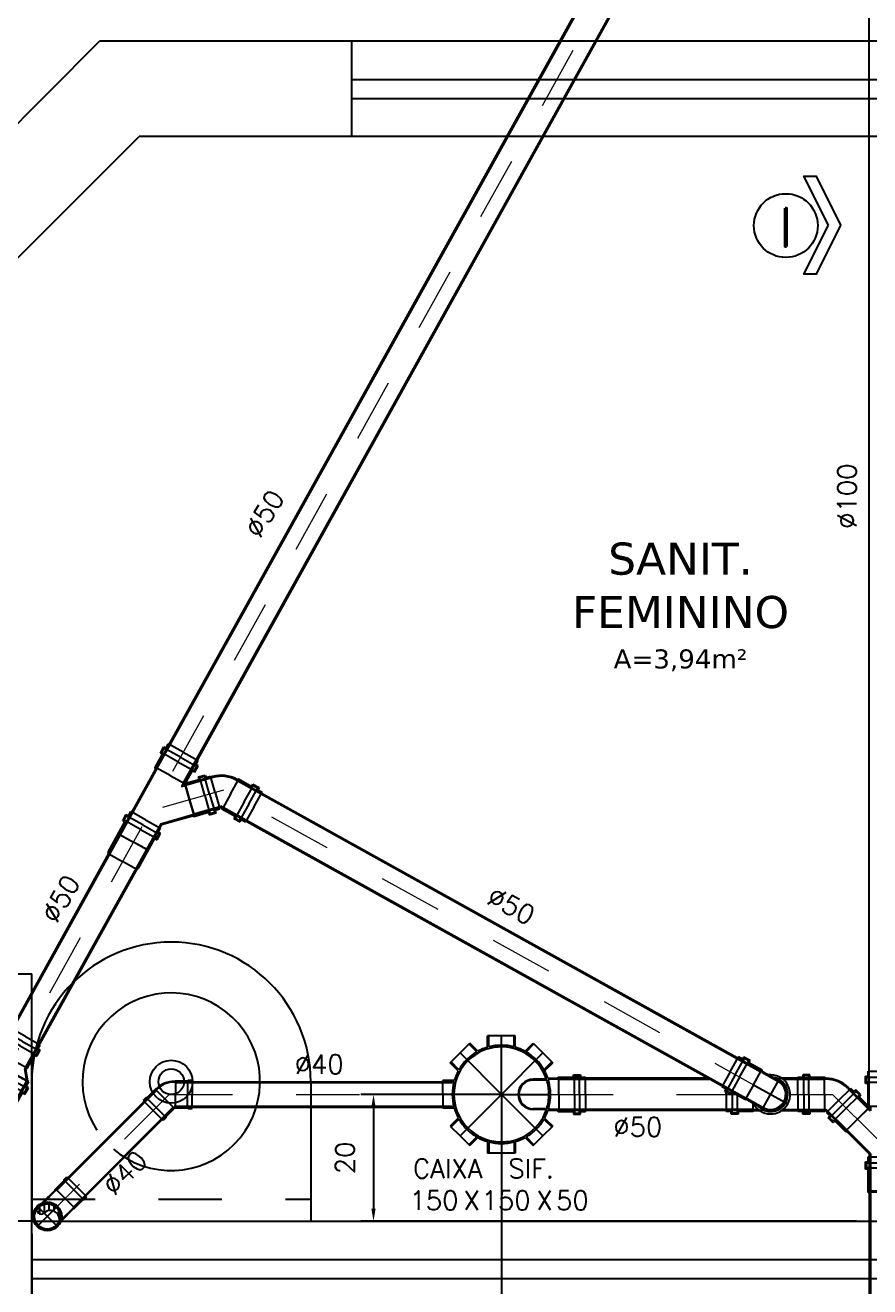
# Model space of a CAD drawing. Header units: millimetres. Extents: x -2485 to 3289, y -257 to 1952.
# Drawn here: x 37.336 to 38.668, y 18.506 to 20.494 of the extents above; entities that cross this region are included whole.
import ezdxf
from ezdxf.enums import TextEntityAlignment as Align

# ---------------------------------------------------------------- set-up
doc = ezdxf.new("R2010")
doc.units = ezdxf.units.MM
doc.header["$LTSCALE"] = 0.3
for name, pattern in [('CONTINUO', [0]), ('HID', [0.37, 0.07, -0.1, 0.03, -0.1, 0.07]), ('T-5CM', [0.1, 0.05, -0.05])]:
    doc.linetypes.add(name, pattern=pattern)
for name, color, linetype in [('PAREDE', 7, 'CONTINUO'), ('PILAR', 2, 'Continuous'), ('SAN', 11, 'Continuous'), ('TEX', 11, 'Continuous'), ('TEXTO', 3, 'Continuous'), ('TUB', 1, 'Continuous')]:
    doc.layers.add(name, color=color, linetype=linetype)
doc.layers.add('PROJETO ESGOTO', color=1, linetype='HID', lineweight=15)
doc.layers.add('prumada', color=9, linetype='Continuous', lineweight=15)
doc.styles.add('ROMAND', font='romand')
doc.styles.add('ROMANS', font='romans.shx', dxfattribs={"height": 0.03})
doc.dimstyles.new('20', dxfattribs={"dimtxt": 0.03, "dimasz": 0.02, "dimexe": 0.02, "dimexo": 0.02, "dimgap": 0.03, "dimtad": 1, "dimdec": 3, "dimlfac": 100, "dimdsep": 46, "dimtxsty": 'ROMANS', "dimcen": 0.02, "dimclrd": 11, "dimclre": 11, "dimclrt": 3, "dimadec": 0, "dimazin": 0, "dimtfac": 3.333333, "dimtdec": 3, "dimtix": 1, "dimtmove": 2, "dimatfit": 3, "dimfxl": 0, "dimtolj": 1, "dimarcsym": 0})

# ---------------------------------------------------------------- blocks, each defined once
blk = doc.blocks.new('c90')
at = {"layer": 'TUB', "color": 3}
for p, q in [((-0.066, 0.0224), (-0.066, 0)), ((-0.059, 0.02), (-0.059, 0)), ((-0.066, -0.0224), (-0.066, 0)), ((-0.059, -0.02), (-0.059, 0)), ((-0.04, 0.0194), (-0.04, 0)), ((-0.04, -0.0194), (-0.04, 0))]:
    blk.add_line(p, q, dxfattribs=at)
at = {"layer": 'TUB', "color": 4}
for p, q in [((-0.0598, 0.0224), (-0.066, 0.0224)), ((-0.04, 0.02), (-0.066, 0.02)), ((-0.059, 0.0212), (-0.0598, 0.0224)), ((-0.0388, 0.0212), (-0.059, 0.0212)), ((-0.04, 0.02), (-0.04, 0.0194)), ((-0.038, 0.0206), (-0.0388, 0.0212)), ((-0.038, 0.0206), (-0.0095, 0.0206)), ((-0.04, 0.0194), (-0.038, 0.0194)), ((-0.038, 0.0194), (-0.0118, 0.0194)), ((-0.04, -0.0194), (-0.038, -0.0194)), ((-0.04, -0.02), (-0.04, -0.0194)), ((-0.038, -0.0194), (-0.0118, -0.0194)), ((-0.04, -0.02), (-0.066, -0.02)), ((-0.0598, -0.0224), (-0.066, -0.0224)), ((-0.059, -0.0212), (-0.0598, -0.0224)), ((-0.0388, -0.0212), (-0.059, -0.0212)), ((-0.038, -0.0206), (-0.0388, -0.0212)), ((-0.038, -0.0206), (-0.0095, -0.0206))]:
    blk.add_line(p, q, dxfattribs=at)
at = {"layer": 'TUB', "color": 1, "linetype": 'Continuous'}
for p, q in [((0, 0.0227), (0, -0.0227)), ((0.0227, 0), (-0.0227, 0))]:
    blk.add_line(p, q, dxfattribs=at)
at = {"layer": 'TUB', "color": 7}
for p, q in [((-0.0133, 0.0017), (-0.0195, -0.0045)), ((-0.0133, 0.0123), (-0.0188, 0.0068)), ((-0.0088, -0.0044), (-0.0162, -0.0118)), ((-0.0011, -0.0074), (-0.0107, -0.0169)), ((0.0057, -0.0111), (-0.003, -0.0198))]:
    blk.add_line(p, q, dxfattribs=at)
at = {"layer": 'TUB', "color": 4}
for radius in [0.0227, 0.02]:
    blk.add_circle((0, 0), radius, dxfattribs=at)
for centre, radius, start, end in [((0, 0.0069), 0.0143, 131.815, 270.1096), ((0, -0.0137), 0.0063, 270, 90)]:
    blk.add_arc(centre, radius, start, end, dxfattribs=at)
blk = doc.blocks.new('JS100D')
at = {"layer": 'TUB', "color": 3}
for p, q in [((-0.08, 0.049), (-0.0779, 0.0508)), ((0.13, 0.0508), (0.13, 0)), ((0.1676, 0.0508), (0.1676, 0)), ((0.1756, 0.0508), (0.1756, 0)), ((0.185, 0.0526), (0.185, 0)), ((0.13, -0.0508), (0.13, 0)), ((0.1676, -0.0508), (0.1676, 0)), ((0.1756, -0.0508), (0.1756, 0)), ((0.185, -0.0526), (0.185, 0)), ((-0.08, -0.049), (-0.0779, -0.0508)), ((0.1278, -0.056), (0.0919, -0.0919)), ((0.056, -0.1278), (0.0919, -0.0919)), ((0.1544, -0.0826), (0.1185, -0.1185)), ((0.1601, -0.0882), (0.1242, -0.1242)), ((0.168, -0.0936), (0.1308, -0.1308)), ((0.0826, -0.1544), (0.1185, -0.1185)), ((0.0882, -0.1601), (0.1242, -0.1242)), ((0.0936, -0.168), (0.1308, -0.1308))]:
    blk.add_line(p, q, dxfattribs=at)
at = {"layer": 'TUB', "color": 4}
for p, q in [((0, 0.049), (-0.08, 0.049)), ((0, 0.0508), (-0.0779, 0.0508)), ((0.1275, 0.0508), (0, 0.0508)), ((0.1282, 0.049), (0, 0.049)), ((0.1275, 0.0508), (0.1293, 0.0526)), ((0.1282, 0.049), (0.13, 0.0508)), ((0.1293, 0.0526), (0.1658, 0.0526)), ((0.13, 0.0508), (0.1676, 0.0508)), ((0.1658, 0.0566), (0.1774, 0.0566)), ((0.1658, 0.0526), (0.1658, 0.0566)), ((0.1676, 0.0508), (0.1676, 0.0548)), ((0.1676, 0.0548), (0.1756, 0.0548)), ((0.1756, 0.0548), (0.1756, 0.0508)), ((0.1756, 0.0508), (0.185, 0.0508)), ((0.1774, 0.0566), (0.1774, 0.0526)), ((0.1774, 0.0526), (0.185, 0.0526)), ((-0.0203, -0.049), (-0.08, -0.049)), ((-0.021, -0.0508), (-0.0779, -0.0508)), ((-0.021, -0.0508), (0.0542, -0.126)), ((-0.0203, -0.049), (0.056, -0.1253)), ((0.1183, -0.049), (0.1253, -0.056)), ((0.1282, -0.049), (0.1183, -0.049)), ((0.1226, -0.0508), (0.126, -0.0542)), ((0.1275, -0.0508), (0.1226, -0.0508)), ((0.1253, -0.056), (0.1278, -0.056)), ((0.126, -0.0542), (0.1286, -0.0542)), ((0.1275, -0.0508), (0.1293, -0.0526)), ((0.1278, -0.056), (0.1544, -0.0826)), ((0.1282, -0.049), (0.13, -0.0508)), ((0.1286, -0.0542), (0.1544, -0.08)), ((0.1293, -0.0526), (0.1658, -0.0526)), ((0.13, -0.0508), (0.1676, -0.0508)), ((0.1658, -0.0526), (0.1658, -0.0566)), ((0.1658, -0.0566), (0.1774, -0.0566)), ((0.1676, -0.0508), (0.1676, -0.0548)), ((0.1676, -0.0548), (0.1756, -0.0548)), ((0.1756, -0.0548), (0.1756, -0.0508)), ((0.1756, -0.0508), (0.185, -0.0508)), ((0.1774, -0.0566), (0.1774, -0.0526)), ((0.1774, -0.0526), (0.185, -0.0526)), ((0.1544, -0.08), (0.1573, -0.0772)), ((0.1573, -0.0772), (0.1655, -0.0854)), ((0.1544, -0.0826), (0.1573, -0.0798)), ((0.1573, -0.0798), (0.1629, -0.0854)), ((0.1629, -0.0854), (0.1601, -0.0882)), ((0.1601, -0.0882), (0.1667, -0.0949)), ((0.1655, -0.0854), (0.1626, -0.0882)), ((0.1626, -0.0882), (0.168, -0.0936)), ((0.0542, -0.126), (0.0542, -0.1286)), ((0.0542, -0.1286), (0.08, -0.1544)), ((0.056, -0.1253), (0.056, -0.1278)), ((0.056, -0.1278), (0.0826, -0.1544)), ((0.08, -0.1544), (0.0772, -0.1573)), ((0.0772, -0.1573), (0.0854, -0.1655)), ((0.0826, -0.1544), (0.0798, -0.1573)), ((0.0798, -0.1573), (0.0854, -0.1629)), ((0.0854, -0.1629), (0.0882, -0.1601)), ((0.0854, -0.1655), (0.0882, -0.1626)), ((0.0882, -0.1601), (0.0949, -0.1667)), ((0.0882, -0.1626), (0.0936, -0.168))]:
    blk.add_line(p, q, dxfattribs=at)
at = {"layer": 'TUB', "color": 3, "linetype": 'Continuous'}
for p in [(-0.08, 0.049), (-0.08, -0.049)]:
    blk.add_line(p, (-0.08, 0), dxfattribs=at)
blk = doc.blocks.new('js100x50e')
at = {"layer": 'TUB', "color": 4}
for p, q in [((0.0498, 0.0879), (0.0667, 0.1048)), ((0.0514, 0.0872), (0.069, 0.1048)), ((0.0639, 0.1077), (0.0718, 0.1156)), ((0.0667, 0.1048), (0.0639, 0.1077)), ((0.0661, 0.1077), (0.0718, 0.1133)), ((0.069, 0.1048), (0.0661, 0.1077)), ((0.0718, 0.1156), (0.0746, 0.1127)), ((0.0718, 0.1133), (0.0746, 0.1105)), ((0.0746, 0.1127), (0.0799, 0.1181)), ((0.0746, 0.1105), (0.0811, 0.1169)), ((0.0149, 0.0508), (0.0498, 0.0856)), ((0.0154, 0.049), (0.0514, 0.085)), ((0.0498, 0.0856), (0.0498, 0.0879)), ((0.0514, 0.085), (0.0514, 0.0872)), ((0.1105, 0.0746), (0.1169, 0.0811)), ((0.1127, 0.0746), (0.1181, 0.0799)), ((0.0872, 0.0514), (0.1048, 0.069)), ((0.0907, 0.0526), (0.1048, 0.0667)), ((0.1048, 0.069), (0.1077, 0.0661)), ((0.1048, 0.0667), (0.1077, 0.0639)), ((0.1077, 0.0661), (0.1133, 0.0718)), ((0.1077, 0.0639), (0.1156, 0.0718)), ((0.1133, 0.0718), (0.1105, 0.0746)), ((0.1156, 0.0718), (0.1127, 0.0746)), ((0.0154, 0.049), (-0.044, 0.049)), ((0.0149, 0.0508), (-0.0392, 0.0508)), ((0.0826, 0.049), (0.085, 0.0514)), ((0.0882, 0.049), (0.0826, 0.049)), ((0.085, 0.0514), (0.0872, 0.0514)), ((0.0882, 0.049), (0.09, 0.0508)), ((0.09, 0.0508), (0.1276, 0.0508)), ((0.0907, 0.0526), (0.1258, 0.0526)), ((0.1258, 0.0566), (0.1374, 0.0566)), ((0.1258, 0.0526), (0.1258, 0.0566)), ((0.1276, 0.0548), (0.1356, 0.0548)), ((0.1276, 0.0508), (0.1276, 0.0548)), ((0.1356, 0.0548), (0.1356, 0.0508)), ((0.1356, 0.0508), (0.145, 0.0508)), ((0.1374, 0.0566), (0.1374, 0.0526)), ((0.1374, 0.0526), (0.145, 0.0526)), ((0.0882, -0.049), (-0.044, -0.049)), ((0.0875, -0.0508), (-0.0392, -0.0508)), ((0.0875, -0.0508), (0.0893, -0.0526)), ((0.0882, -0.049), (0.09, -0.0508)), ((0.0893, -0.0526), (0.1258, -0.0526)), ((0.09, -0.0508), (0.1276, -0.0508)), ((0.1258, -0.0526), (0.1258, -0.0566)), ((0.1258, -0.0566), (0.1374, -0.0566)), ((0.1276, -0.0508), (0.1276, -0.0548)), ((0.1276, -0.0548), (0.1356, -0.0548)), ((0.1356, -0.0548), (0.1356, -0.0508)), ((0.1356, -0.0508), (0.145, -0.0508)), ((0.1374, -0.0566), (0.1374, -0.0526)), ((0.1374, -0.0526), (0.145, -0.0526))]:
    blk.add_line(p, q, dxfattribs=at)
at = {"layer": 'TUB', "color": 3}
for p, q in [((0.0869, 0.0869), (0.069, 0.1048)), ((0.0926, 0.0926), (0.0746, 0.1105)), ((0.099, 0.099), (0.0799, 0.1181)), ((0.0693, 0.0693), (0.0514, 0.0872)), ((0.0869, 0.0869), (0.1048, 0.069)), ((0.0926, 0.0926), (0.1105, 0.0746)), ((0.099, 0.099), (0.1181, 0.0799)), ((0.0693, 0.0693), (0.0872, 0.0514)), ((-0.044, 0.0497), (-0.0392, 0.0508)), ((-0.044, 0.0497), (-0.044, 0.049)), ((0.09, 0.0508), (0.09, 0)), ((0.1276, 0.0508), (0.1276, 0)), ((0.1356, 0.0508), (0.1356, 0)), ((0.145, 0.0526), (0.145, 0)), ((0.09, -0.0508), (0.09, 0)), ((0.1276, -0.0508), (0.1276, 0)), ((0.1356, -0.0508), (0.1356, 0)), ((0.145, -0.0526), (0.145, 0)), ((-0.044, -0.0497), (-0.044, -0.049)), ((-0.044, -0.0497), (-0.0392, -0.0508))]:
    blk.add_line(p, q, dxfattribs=at)
at = {"layer": 'TUB', "color": 3, "linetype": 'Continuous'}
for q in [(-0.044, 0.049), (-0.044, -0.049)]:
    blk.add_line((-0.044, 0), q, dxfattribs=at)
blk = doc.blocks.new('cs150x50')
at = {"layer": 'TUB', "color": 3}
for p, q in [((-0.0653, 0.0653), (-0.0499, 0.0808)), ((0, 0.0925), (-0.0218, 0.0925)), ((0.0218, 0.0925), (0, 0.0925)), ((0.05, 0.0808), (0.0654, 0.0654)), ((-0.0808, 0.0499), (-0.0653, 0.0653)), ((0.0654, 0.0654), (0.0808, 0.05)), ((-0.0925, 0), (-0.0925, 0.0218)), ((0.0903, 0), (0.0903, 0.0253)), ((0.1152, 0), (0.1152, 0.0253)), ((0.1232, 0), (0.1232, 0.0253)), ((0.1323, 0), (0.1323, 0.027)), ((-0.0925, 0), (-0.0925, -0.0218)), ((0.0903, 0), (0.0903, -0.0254)), ((0.1152, 0), (0.1152, -0.0254)), ((0.1232, 0), (0.1232, -0.0254)), ((0.1323, 0), (0.1323, -0.027)), ((-0.0808, -0.0499), (-0.0653, -0.0653)), ((0.0654, -0.0654), (0.0808, -0.05)), ((-0.0653, -0.0653), (-0.0499, -0.0808)), ((0.05, -0.0808), (0.0654, -0.0654)), ((0, -0.0925), (-0.0218, -0.0925)), ((0.0218, -0.0925), (0, -0.0925))]:
    blk.add_line(p, q, dxfattribs=at)
at = {"layer": 'TUB', "color": 4}
for p, q in [((-0.0372, 0.068), (-0.0499, 0.0808)), ((-0.0218, 0.0744), (-0.0218, 0.0925)), ((-0.02, 0.0749), (-0.02, 0.0925)), ((0.02, 0.0749), (0.02, 0.0925)), ((0.0218, 0.0744), (0.0218, 0.0925)), ((0.0372, 0.068), (0.05, 0.0808)), ((0.0388, 0.0671), (0.0513, 0.0795)), ((-0.0388, 0.0671), (-0.0512, 0.0795)), ((-0.068, 0.0372), (-0.0808, 0.0499)), ((-0.0671, 0.0388), (-0.0795, 0.0512)), ((0.0671, 0.0388), (0.0795, 0.0513)), ((0.068, 0.0372), (0.0808, 0.05)), ((-0.0744, 0.0218), (-0.0925, 0.0218)), ((-0.0749, 0.02), (-0.0925, 0.02)), ((0.071, 0.0238), (0.0501, 0.0238)), ((0.0714, 0.0226), (0.0501, 0.0226)), ((0.088, 0.0253), (0.0732, 0.0253)), ((0.0887, 0.0238), (0.0738, 0.0238)), ((0.088, 0.0253), (0.0896, 0.027)), ((0.0887, 0.0238), (0.0903, 0.0253)), ((0.0896, 0.027), (0.1136, 0.027)), ((0.0903, 0.0253), (0.1152, 0.0253)), ((0.1136, 0.027), (0.1136, 0.031)), ((0.1136, 0.031), (0.1248, 0.031)), ((0.1152, 0.0253), (0.1152, 0.0293)), ((0.1152, 0.0293), (0.1232, 0.0293)), ((0.1232, 0.0293), (0.1232, 0.0253)), ((0.1232, 0.0253), (0.1323, 0.0253)), ((0.1248, 0.031), (0.1248, 0.027)), ((0.1248, 0.027), (0.1323, 0.027)), ((-0.0749, -0.02), (-0.0925, -0.02)), ((-0.0744, -0.0218), (-0.0925, -0.0218)), ((-0.068, -0.0372), (-0.0808, -0.0499)), ((-0.0671, -0.0388), (-0.0795, -0.0512)), ((0.0714, -0.0226), (0.0501, -0.0226)), ((0.071, -0.0238), (0.0501, -0.0238)), ((0.0671, -0.0388), (0.0795, -0.0513)), ((0.068, -0.0372), (0.0808, -0.05)), ((0.088, -0.0254), (0.0732, -0.0254)), ((0.0887, -0.0238), (0.0738, -0.0238)), ((0.088, -0.0254), (0.0896, -0.027)), ((0.0887, -0.0238), (0.0903, -0.0254)), ((0.0896, -0.027), (0.1136, -0.027)), ((0.0903, -0.0254), (0.1152, -0.0254)), ((0.1136, -0.027), (0.1136, -0.031)), ((0.1136, -0.031), (0.1248, -0.031)), ((0.1152, -0.0254), (0.1152, -0.0294)), ((0.1152, -0.0294), (0.1232, -0.0294)), ((0.1232, -0.0254), (0.1323, -0.0254)), ((0.1232, -0.0294), (0.1232, -0.0254)), ((0.1248, -0.027), (0.1323, -0.027)), ((0.1248, -0.031), (0.1248, -0.027)), ((-0.0388, -0.0671), (-0.0512, -0.0795)), ((-0.0372, -0.068), (-0.0499, -0.0808)), ((-0.0218, -0.0744), (-0.0218, -0.0925)), ((-0.02, -0.0749), (-0.02, -0.0925)), ((0.02, -0.0749), (0.02, -0.0925)), ((0.0218, -0.0744), (0.0218, -0.0925)), ((0.0372, -0.068), (0.05, -0.0808)), ((0.0388, -0.0671), (0.0513, -0.0795))]:
    blk.add_line(p, q, dxfattribs=at)
at = {"layer": 'TUB', "color": 1}
for p, q in [((0, 0), (0, 0.0925)), ((-0.0653, 0.0653), (0, 0)), ((0, 0), (0.0654, 0.0654)), ((0, 0), (-0.0925, 0)), ((-0.0653, -0.0653), (0, 0)), ((0, 0), (0.0775, 0)), ((0, 0), (0, 0)), ((0, 0), (0, 0)), ((0, 0), (0, 0)), ((0, 0), (0, 0)), ((0, 0), (0, 0)), ((0, 0), (0, 0)), ((0, 0), (0, 0)), ((0, 0), (0, 0)), ((0, 0), (0.0654, -0.0654)), ((0, 0), (0, -0.0925))]:
    blk.add_line(p, q, dxfattribs=at)
at = {"layer": 'TUB', "color": 4}
for centre, radius, start, end in [((0, 0), 0.0749, 18.487, 180), ((0, 0), 0.0775, 120.0448, 135), ((0, 0), 0.0775, 106.3372, 118.6628), ((0, 0), 0.0775, 90, 104.9552), ((0, 0), 0.0775, 75.0448, 90), ((0, 0), 0.0775, 61.3372, 73.6628), ((0, 0), 0.0775, 45, 59.9552), ((0, 0), 0.0775, 135, 149.9552), ((0, 0), 0.0775, 30.0448, 45), ((0, 0), 0.0775, 165.0448, 180), ((0, 0), 0.0775, 151.3372, 163.6628), ((0.0501, 0), 0.0238, 90, 180), ((0.0501, 0), 0.0226, 90, 180), ((0, 0), 0.0775, 19.0927, 28.6628), ((0, 0), 0.0749, 0, 17.5218), ((0, 0), 0.0775, 360, 17.8455), ((0, 0), 0.0775, 180, 194.9552), ((0, 0), 0.0749, 180, 341.513), ((0.0501, 0), 0.0238, 180, 270), ((0.0501, 0), 0.0226, 180, 270), ((0, 0), 0.0749, 342.4782, 360), ((0, 0), 0.0775, 342.1545, 0), ((0, 0), 0.0775, 196.3372, 208.6628), ((0, 0), 0.0775, 210.0448, 225), ((0, 0), 0.0775, 315, 329.9552), ((0, 0), 0.0775, 331.3372, 340.9073), ((0, 0), 0.0775, 225, 239.9552), ((0, 0), 0.0775, 300.0448, 315), ((0, 0), 0.0775, 241.3372, 253.6628), ((0, 0), 0.0775, 255.0448, 270), ((0, 0), 0.0775, 270, 284.9552), ((0, 0), 0.0775, 286.3372, 298.6628)]:
    blk.add_arc(centre, radius, start, end, dxfattribs=at)
blk = doc.blocks.new('j45e40')
at = {"layer": 'TUB', "color": 4}
for p, q in [((0.008, 0.0206), (0.0088, 0.0212)), ((0.0088, 0.0212), (0.029, 0.0212)), ((0.01, 0.02), (0.01, 0.0194)), ((0.01, 0.02), (0.036, 0.02)), ((0.029, 0.0212), (0.0298, 0.0224)), ((0.0298, 0.0224), (0.036, 0.0224)), ((-0.0212, 0.0071), (-0.0396, -0.0113)), ((-0.0212, 0.0088), (-0.0355, -0.0055)), ((-0.0202, 0.0089), (-0.0212, 0.0088)), ((-0.0212, 0.0071), (-0.0208, 0.0067)), ((-0.0208, 0.0067), (-0.0194, 0.0081)), ((0.01, 0.0194), (0.008, 0.0194)), ((-0.0369, -0.0052), (-0.0413, -0.0096)), ((-0.0355, -0.0055), (-0.0369, -0.0052)), ((0.0067, -0.0208), (0.008, -0.0194)), ((0.01, -0.0194), (0.008, -0.0194)), ((0.01, -0.02), (0.01, -0.0194)), ((0.0071, -0.0212), (-0.0113, -0.0396)), ((-0.0052, -0.0369), (-0.0096, -0.0413)), ((0.0088, -0.0212), (-0.0055, -0.0355)), ((-0.0055, -0.0355), (-0.0052, -0.0369)), ((0.0071, -0.0212), (0.0067, -0.0208)), ((0.0088, -0.0212), (0.029, -0.0212)), ((0.01, -0.02), (0.036, -0.02)), ((0.029, -0.0212), (0.0298, -0.0224)), ((0.0298, -0.0224), (0.036, -0.0224))]:
    blk.add_line(p, q, dxfattribs=at)
at = {"layer": 'TUB', "color": 3}
for p, q in [((0.01, 0.02), (0.01, 0)), ((0.029, 0.02), (0.029, 0)), ((0.036, 0.0224), (0.036, 0)), ((-0.0212, 0.0071), (-0.0071, -0.0071)), ((-0.0413, -0.0096), (-0.0254, -0.0254)), ((-0.0346, -0.0064), (-0.0205, -0.0205)), ((0.0071, -0.0212), (-0.0071, -0.0071)), ((0.01, -0.02), (0.01, 0)), ((0.029, -0.02), (0.029, 0)), ((0.036, -0.0224), (0.036, 0)), ((-0.0096, -0.0413), (-0.0254, -0.0254)), ((-0.0064, -0.0346), (-0.0205, -0.0205))]:
    blk.add_line(p, q, dxfattribs=at)
at = {"layer": 'TUB', "color": 4, "linetype": 'Continuous'}
for radius in [0.0399, 0.0387]:
    blk.add_arc((0.008, -0.0193), radius, 90, 135, dxfattribs=at)
at = {"layer": 'TUB', "linetype": 'Continuous', "style": 'ROMANS'}
blk.add_text('JJ', height=0.000001, dxfattribs=at).set_placement((0.01, -0.0194))
blk = doc.blocks.new('J45E50E')
at = {"layer": 'TUB', "color": 3, "linetype": 'Continuous'}
for p in [(-0.0225, 0.056), (-0.056, 0.0225)]:
    blk.add_line(p, (-0.0392, 0.0392), dxfattribs=at)
at = {"layer": 'TUB', "color": 3}
for p, q in [((-0.022, 0.0564), (-0.0225, 0.056)), ((-0.022, 0.0564), (-0.0196, 0.0554)), ((-0.0564, 0.022), (-0.056, 0.0225)), ((-0.0564, 0.022), (-0.0554, 0.0196)), ((0.0127, 0), (0.0127, 0.0253)), ((0.0376, 0), (0.0376, 0.0253)), ((0.0456, 0), (0.0456, 0.0253)), ((0.0547, 0), (0.0547, 0.0269)), ((0.0376, 0), (0.0376, -0.0253)), ((0.0456, 0), (0.0456, -0.0253)), ((0.0547, 0), (0.0547, -0.0269)), ((0.0127, 0), (0.0127, -0.0253))]:
    blk.add_line(p, q, dxfattribs=at)
at = {"layer": 'TUB', "color": 4}
for p, q in [((0.0105, 0.0231), (-0.0225, 0.056)), ((0.0105, 0.0254), (-0.0196, 0.0554)), ((-0.0242, -0.0094), (-0.056, 0.0225)), ((0.0105, 0.0254), (0.012, 0.0269)), ((0.0105, 0.0231), (0.0127, 0.0253)), ((0.012, 0.0269), (0.036, 0.0269)), ((0.0127, 0.0253), (0.0376, 0.0253)), ((0.036, 0.0269), (0.036, 0.0309)), ((0.036, 0.0309), (0.0472, 0.0309)), ((0.0376, 0.0253), (0.0376, 0.0293)), ((0.0376, 0.0293), (0.0456, 0.0293)), ((0.0456, 0.0293), (0.0456, 0.0253)), ((0.0456, 0.0253), (0.0547, 0.0253)), ((0.0472, 0.0309), (0.0472, 0.0269)), ((0.0472, 0.0269), (0.0547, 0.0269)), ((-0.0253, -0.0105), (-0.0554, 0.0196)), ((0.0104, -0.0253), (0.012, -0.0269)), ((0.0111, -0.0237), (0.0127, -0.0253)), ((0.012, -0.0269), (0.036, -0.0269)), ((0.0127, -0.0253), (0.0376, -0.0253)), ((0.036, -0.0269), (0.036, -0.031)), ((0.036, -0.031), (0.0472, -0.031)), ((0.0376, -0.0253), (0.0376, -0.0294)), ((0.0376, -0.0294), (0.0456, -0.0294)), ((0.0456, -0.0253), (0.0547, -0.0253)), ((0.0456, -0.0294), (0.0456, -0.0253)), ((0.0472, -0.0269), (0.0547, -0.0269)), ((0.0472, -0.031), (0.0472, -0.0269))]:
    blk.add_line(p, q, dxfattribs=at)
for radius, end in [(0.0507, 269.9291), (0.0491, 270.6959)]:
    blk.add_arc((0.0105, 0.0253), radius, 225, end, dxfattribs=at)
blk = doc.blocks.new('js50d')
at = {"layer": 'TUB', "color": 3}
for p, q in [((-0.056, 0.0243), (-0.0535, 0.0253)), ((-0.056, 0.0243), (-0.056, 0.0238)), ((0.064, 0), (0.064, 0.0253)), ((0.0889, 0), (0.0889, 0.0253)), ((0.0969, 0), (0.0969, 0.0253)), ((0.106, 0), (0.106, 0.0269)), ((0.064, 0), (0.064, -0.0253)), ((0.0889, 0), (0.0889, -0.0253)), ((0.0969, 0), (0.0969, -0.0253)), ((0.106, 0), (0.106, -0.0269)), ((-0.056, -0.0243), (-0.056, -0.0237)), ((-0.056, -0.0243), (-0.0535, -0.0253)), ((0.0453, -0.0453), (0.0632, -0.0273)), ((0.0453, -0.0453), (0.0273, -0.0632)), ((0.0629, -0.0629), (0.0808, -0.0449)), ((0.0685, -0.0685), (0.0864, -0.0506)), ((0.075, -0.075), (0.094, -0.0559)), ((0.0629, -0.0629), (0.0449, -0.0808)), ((0.0685, -0.0685), (0.0506, -0.0864)), ((0.075, -0.075), (0.0559, -0.094))]:
    blk.add_line(p, q, dxfattribs=at)
at = {"layer": 'TUB', "color": 3, "linetype": 'Continuous'}
for p in [(-0.056, 0.0238), (-0.056, -0.0237)]:
    blk.add_line(p, (-0.056, 0), dxfattribs=at)
at = {"layer": 'TUB', "color": 4}
for p, q in [((0.0624, 0.0238), (-0.056, 0.0238)), ((0.0617, 0.0253), (-0.0535, 0.0253)), ((0.0617, 0.0253), (0.0633, 0.0269)), ((0.0624, 0.0238), (0.064, 0.0253)), ((0.0633, 0.0269), (0.0873, 0.0269)), ((0.064, 0.0253), (0.0889, 0.0253)), ((0.0873, 0.0269), (0.0873, 0.0309)), ((0.0873, 0.0309), (0.0985, 0.0309)), ((0.0889, 0.0253), (0.0889, 0.0293)), ((0.0889, 0.0293), (0.0969, 0.0293)), ((0.0969, 0.0293), (0.0969, 0.0253)), ((0.0969, 0.0253), (0.106, 0.0253)), ((0.0985, 0.0309), (0.0985, 0.0269)), ((0.0985, 0.0269), (0.106, 0.0269)), ((-0.0098, -0.0237), (-0.056, -0.0237)), ((-0.0105, -0.0253), (-0.0535, -0.0253)), ((-0.0105, -0.0253), (0.0257, -0.0616)), ((-0.0098, -0.0237), (0.0273, -0.0609)), ((0.0573, -0.0237), (0.0609, -0.0273)), ((0.0624, -0.0237), (0.0573, -0.0237)), ((0.0609, -0.0273), (0.0632, -0.0273)), ((0.0624, -0.0237), (0.064, -0.0253)), ((0.0632, -0.0273), (0.0808, -0.0449)), ((0.064, -0.0253), (0.0889, -0.0253)), ((0.0651, -0.0269), (0.0808, -0.0427)), ((0.0651, -0.0269), (0.0873, -0.0269)), ((0.0873, -0.0269), (0.0873, -0.031)), ((0.0873, -0.031), (0.0985, -0.031)), ((0.0889, -0.0253), (0.0889, -0.0294)), ((0.0889, -0.0294), (0.0969, -0.0294)), ((0.0969, -0.0294), (0.0969, -0.0253)), ((0.0969, -0.0253), (0.106, -0.0253)), ((0.0985, -0.031), (0.0985, -0.0269)), ((0.0985, -0.0269), (0.106, -0.0269)), ((0.0808, -0.0427), (0.0836, -0.0398)), ((0.0808, -0.0449), (0.0836, -0.0421)), ((0.0836, -0.0398), (0.0915, -0.0478)), ((0.0836, -0.0421), (0.0893, -0.0478)), ((0.0893, -0.0478), (0.0864, -0.0506)), ((0.0864, -0.0506), (0.0929, -0.057)), ((0.0915, -0.0478), (0.0887, -0.0506)), ((0.0887, -0.0506), (0.094, -0.0559)), ((0.0257, -0.0616), (0.0257, -0.0638)), ((0.0257, -0.0638), (0.0427, -0.0808)), ((0.0273, -0.0609), (0.0273, -0.0632)), ((0.0273, -0.0632), (0.0449, -0.0808)), ((0.0427, -0.0808), (0.0398, -0.0836)), ((0.0398, -0.0836), (0.0478, -0.0915)), ((0.0449, -0.0808), (0.0421, -0.0836)), ((0.0421, -0.0836), (0.0478, -0.0893)), ((0.0478, -0.0893), (0.0506, -0.0864)), ((0.0478, -0.0915), (0.0506, -0.0887)), ((0.0506, -0.0864), (0.057, -0.0929)), ((0.0506, -0.0887), (0.0559, -0.094))]:
    blk.add_line(p, q, dxfattribs=at)
blk = doc.blocks.new('j45e50d')
at = {"layer": 'TUB', "color": 4}
for p, q in [((0.0104, 0.0253), (0.012, 0.0269)), ((0.0111, 0.0237), (0.0127, 0.0253)), ((0.012, 0.0269), (0.036, 0.0269)), ((0.0127, 0.0253), (0.0376, 0.0253)), ((0.036, 0.0309), (0.0472, 0.0309)), ((0.036, 0.0269), (0.036, 0.0309)), ((0.0376, 0.0293), (0.0456, 0.0293)), ((0.0376, 0.0253), (0.0376, 0.0293)), ((0.0456, 0.0293), (0.0456, 0.0253)), ((0.0456, 0.0253), (0.0547, 0.0253)), ((0.0472, 0.0309), (0.0472, 0.0269)), ((0.0472, 0.0269), (0.0547, 0.0269)), ((-0.0242, 0.0094), (-0.056, -0.0225)), ((-0.0253, 0.0105), (-0.0554, -0.0196)), ((0.0105, -0.0231), (-0.0225, -0.056)), ((0.0105, -0.0254), (-0.0196, -0.0554)), ((0.0105, -0.0231), (0.0127, -0.0253)), ((0.0105, -0.0254), (0.012, -0.0269)), ((0.012, -0.0269), (0.036, -0.0269)), ((0.0127, -0.0253), (0.0376, -0.0253)), ((0.036, -0.0269), (0.036, -0.031)), ((0.036, -0.031), (0.0472, -0.031)), ((0.0376, -0.0253), (0.0376, -0.0294)), ((0.0376, -0.0294), (0.0456, -0.0294)), ((0.0456, -0.0253), (0.0547, -0.0253)), ((0.0456, -0.0294), (0.0456, -0.0253)), ((0.0472, -0.0269), (0.0547, -0.0269)), ((0.0472, -0.031), (0.0472, -0.0269))]:
    blk.add_line(p, q, dxfattribs=at)
at = {"layer": 'TUB', "color": 3}
for p, q in [((0.0127, 0), (0.0127, 0.0253)), ((0.0376, 0), (0.0376, 0.0253)), ((0.0456, 0), (0.0456, 0.0253)), ((0.0547, 0), (0.0547, 0.0269)), ((0.0127, 0), (0.0127, -0.0253)), ((0.0376, 0), (0.0376, -0.0253)), ((0.0456, 0), (0.0456, -0.0253)), ((0.0547, 0), (0.0547, -0.0269)), ((-0.0564, -0.022), (-0.0554, -0.0196)), ((-0.0564, -0.022), (-0.056, -0.0225)), ((-0.022, -0.0564), (-0.0225, -0.056)), ((-0.022, -0.0564), (-0.0196, -0.0554))]:
    blk.add_line(p, q, dxfattribs=at)
at = {"layer": 'TUB', "color": 3, "linetype": 'Continuous'}
for p in [(-0.056, -0.0225), (-0.0225, -0.056)]:
    blk.add_line(p, (-0.0392, -0.0392), dxfattribs=at)
at = {"layer": 'TUB', "color": 4}
for radius, start in [(0.0507, 90.0709), (0.0491, 89.3041)]:
    blk.add_arc((0.0105, -0.0253), radius, start, 135, dxfattribs=at)
blk = doc.blocks.new('l50')
at = {"layer": 'TUB', "color": 4}
for p, q in [((-0.035, 0.02595), (-0.031875, 0.02695)), ((0.0229, 0.02535), (-0.035, 0.02535)), ((-0.031875, 0.02695), (0.0213, 0.02695)), ((0.0213, 0.02695), (0.0213, 0.03095)), ((0.0213, 0.03095), (0.0325, 0.03095)), ((0.0229, 0.02535), (0.0229, 0.02935)), ((0.0229, 0.02935), (0.0309, 0.02935)), ((0.0309, 0.02935), (0.0309, 0.02535)), ((0.0309, 0.02535), (0.04, 0.02535)), ((0.0325, 0.03095), (0.0325, 0.02695)), ((0.0325, 0.02695), (0.04, 0.02695)), ((0.0229, -0.02535), (-0.035, -0.02535)), ((-0.035, -0.02595), (-0.031875, -0.02695)), ((-0.031875, -0.02695), (0.0213, -0.02695)), ((0.0213, -0.02695), (0.0213, -0.03095)), ((0.0213, -0.03095), (0.0325, -0.03095)), ((0.0229, -0.02535), (0.0229, -0.02935)), ((0.0229, -0.02935), (0.0309, -0.02935)), ((0.0309, -0.02535), (0.04, -0.02535)), ((0.0309, -0.02935), (0.0309, -0.02535)), ((0.0325, -0.02695), (0.04, -0.02695)), ((0.0325, -0.03095), (0.0325, -0.02695))]:
    blk.add_line(p, q, dxfattribs=at)
at = {"layer": 'TUB', "color": 3}
for p, q in [((-0.035, 0.02595), (-0.035, 0)), ((0, 0.02535), (0, 0)), ((0.0229, 0), (0.0229, 0.02535)), ((0.0309, 0), (0.0309, 0.02535)), ((0.04, 0), (0.04, 0.02695)), ((-0.035, -0.02595), (-0.035, 0)), ((0, -0.02535), (0, 0)), ((0.0229, 0), (0.0229, -0.02535)), ((0.0309, 0), (0.0309, -0.02535)), ((0.04, 0), (0.04, -0.02695))]:
    blk.add_line(p, q, dxfattribs=at)
blk = doc.blocks.new('j90e50c')
at = {"layer": 'TUB'}
for p, q in [((0, 0.0309), (0, 0)), ((0.031, 0), (-0.031, 0)), ((0.031, 0), (-0.031, 0)), ((0, -0.031), (0, 0))]:
    blk.add_line(p, q, dxfattribs=at)
at = {"layer": 'TUB', "color": 4}
for p, q in [((0.0287, 0.0254), (0, 0.0254)), ((0.0294, 0.0238), (0, 0.0238)), ((0.0287, 0.0254), (0.0303, 0.0269)), ((0.0294, 0.0238), (0.031, 0.0254)), ((0.0303, 0.0269), (0.0543, 0.0269)), ((0.031, 0.0254), (0.0559, 0.0254)), ((0.0543, 0.0309), (0.0655, 0.0309)), ((0.0543, 0.0269), (0.0543, 0.0309)), ((0.0559, 0.0293), (0.0639, 0.0293)), ((0.0559, 0.0254), (0.0559, 0.0293)), ((0.0639, 0.0293), (0.0639, 0.0254)), ((0.0639, 0.0254), (0.073, 0.0254)), ((0.0655, 0.0309), (0.0655, 0.0269)), ((0.0655, 0.0269), (0.073, 0.0269)), ((0.0294, -0.0238), (0, -0.0238)), ((0.0287, -0.0254), (0, -0.0254)), ((0.0287, -0.0254), (0.0303, -0.0269)), ((0.0294, -0.0238), (0.031, -0.0254)), ((0.0303, -0.0269), (0.0543, -0.0269)), ((0.031, -0.0254), (0.0559, -0.0254)), ((0.0543, -0.0269), (0.0543, -0.031)), ((0.0543, -0.031), (0.0655, -0.031)), ((0.0559, -0.0254), (0.0559, -0.0293)), ((0.0559, -0.0293), (0.0639, -0.0293)), ((0.0639, -0.0293), (0.0639, -0.0254)), ((0.0639, -0.0254), (0.073, -0.0254)), ((0.0655, -0.0269), (0.073, -0.0269)), ((0.0655, -0.031), (0.0655, -0.0269))]:
    blk.add_line(p, q, dxfattribs=at)
at = {"layer": 'TUB', "color": 3}
for p, q in [((0.031, 0), (0.031, 0.0254)), ((0.0559, 0), (0.0559, 0.0254)), ((0.0639, 0), (0.0639, 0.0254)), ((0.073, 0), (0.073, 0.0269)), ((0.031, 0), (0.031, -0.0254)), ((0.0559, 0), (0.0559, -0.0254)), ((0.0639, 0), (0.0639, -0.0254)), ((0.073, 0), (0.073, -0.0269))]:
    blk.add_line(p, q, dxfattribs=at)
at = {"layer": 'TUB', "color": 4}
for radius, start, end in [(0.0309, 54.9911, 180), (0.027, 70.1578, 180), (0.0254, 90, 180), (0.0238, 90, 180), (0.0309, 180, 305.0089), (0.027, 180, 289.8422), (0.0254, 180, 270), (0.0238, 180, 270)]:
    blk.add_arc((0, 0), radius, start, end, dxfattribs=at)
blk = doc.blocks.new('j90e75b')
at = {"layer": 'TUB', "color": 1, "linetype": 'Continuous'}
for p, q in [((0, -0.0442), (0, 0.0442)), ((-0.0442, 0), (0.09, 0))]:
    blk.add_line(p, q, dxfattribs=at)
at = {"layer": 'TUB', "color": 4}
for p, q in [((0.0721, 0.0434), (0.0835, 0.0434)), ((0.0721, 0.0395), (0.0721, 0.0434)), ((0.0738, 0.0418), (0.0818, 0.0418)), ((0.0738, 0.0378), (0.0738, 0.0418)), ((0.0818, 0.0418), (0.0818, 0.0378)), ((0.0835, 0.0434), (0.0835, 0.0395)), ((0.0416, 0.0378), (0.0215, 0.0378)), ((0.0423, 0.0361), (0.0243, 0.0361)), ((0.0416, 0.0378), (0.0433, 0.0395)), ((0.0423, 0.0361), (0.044, 0.0378)), ((0.0433, 0.0395), (0.0721, 0.0395)), ((0.044, 0.0378), (0.0738, 0.0378)), ((0.0818, 0.0378), (0.092, 0.0378)), ((0.0835, 0.0395), (0.092, 0.0395)), ((0.0416, -0.0378), (0.0215, -0.0378)), ((0.0423, -0.0361), (0.0243, -0.0361)), ((0.0416, -0.0378), (0.0433, -0.0395)), ((0.0423, -0.0361), (0.044, -0.0378)), ((0.0433, -0.0395), (0.0721, -0.0395)), ((0.044, -0.0378), (0.0738, -0.0378)), ((0.0721, -0.0395), (0.0721, -0.0435)), ((0.0738, -0.0378), (0.0738, -0.0418)), ((0.0818, -0.0418), (0.0818, -0.0378)), ((0.0818, -0.0378), (0.092, -0.0378)), ((0.0835, -0.0435), (0.0835, -0.0395)), ((0.0835, -0.0395), (0.092, -0.0395)), ((0.0721, -0.0435), (0.0835, -0.0435)), ((0.0738, -0.0418), (0.0818, -0.0418))]:
    blk.add_line(p, q, dxfattribs=at)
at = {"layer": 'TUB', "color": 7}
for p, q in [((-0.011, 0.0063), (-0.0297, 0.0249)), ((-0.0072, 0.0131), (-0.0243, 0.0302)), ((-0.0014, 0.0179), (-0.0179, 0.0344)), ((0.0066, 0.0205), (-0.0103, 0.0374)), ((0.0209, 0.0168), (-0.001, 0.0387)), ((0.0371, 0.0112), (0.0112, 0.0371)), ((-0.0233, -0.0132), (-0.0387, 0.0021)), ((-0.0162, -0.0098), (-0.0371, 0.0112)), ((-0.0123, -0.003), (-0.034, 0.0186)), ((0.0377, 0), (0.0322, 0.0055))]:
    blk.add_line(p, q, dxfattribs=at)
at = {"layer": 'TUB', "color": 3}
for p, q in [((0.044, 0.0378), (0.044, 0)), ((0.0738, 0.0378), (0.0738, 0)), ((0.0818, 0.0378), (0.0818, 0)), ((0.092, 0.0395), (0.092, 0)), ((0.044, -0.0378), (0.044, 0)), ((0.0738, -0.0378), (0.0738, 0)), ((0.0818, -0.0378), (0.0818, 0)), ((0.092, -0.0395), (0.092, 0))]:
    blk.add_line(p, q, dxfattribs=at)
at = {"layer": 'TUB', "color": 4}
for radius in [0.0435, 0.0394, 0.0387]:
    blk.add_circle((0, 0), radius, dxfattribs=at)
for centre, radius, start, end in [((0.0086, 0), 0.0206, 68.9015, 180), ((-0.0253, 0), 0.0134, 180, 0), ((0.0043, -0.0111), 0.0324, 357.8255, 68.9015)]:
    blk.add_arc(centre, radius, start, end, dxfattribs=at)
blk = doc.blocks.new('r75x50t')
at = {"layer": 'TUB', "color": 3}
for p, q in [((0, 0.0367), (0.0026, 0.0378)), ((0, 0.0367), (0, 0.0361)), ((0.0661, 0), (0.0661, 0.0254)), ((0.091, 0), (0.091, 0.0254)), ((0.099, 0), (0.099, 0.0254)), ((0.1081, 0), (0.1081, 0.027)), ((0.0661, 0), (0.0661, -0.0253)), ((0.091, 0), (0.091, -0.0253)), ((0.099, 0), (0.099, -0.0253)), ((0.1081, 0), (0.1081, -0.0269)), ((0, -0.0367), (0, -0.0361)), ((0, -0.0367), (0.0026, -0.0377))]:
    blk.add_line(p, q, dxfattribs=at)
at = {"layer": 'TUB', "color": 4, "linetype": 'Continuous'}
for p, q in [((0, 0.0361), (0.048, 0.0361)), ((0.0026, 0.0378), (0.0486, 0.0378)), ((0.048, 0.0361), (0.0631, 0.0238)), ((0.0486, 0.0378), (0.0638, 0.0254)), ((0.0645, 0.0238), (0.0631, 0.0238)), ((0, -0.0361), (0.048, -0.0361)), ((0.0026, -0.0377), (0.0486, -0.0377)), ((0.048, -0.0361), (0.0631, -0.0237)), ((0.0486, -0.0377), (0.0638, -0.0253)), ((0.0645, -0.0237), (0.0631, -0.0237))]:
    blk.add_line(p, q, dxfattribs=at)
at = {"layer": 'TUB', "color": 3, "linetype": 'Continuous'}
for p, q in [((0, 0.0361), (0, 0)), ((0.048, 0), (0.048, 0.0361)), ((0, -0.0361), (0, 0)), ((0.048, 0), (0.048, -0.0361))]:
    blk.add_line(p, q, dxfattribs=at)
at = {"layer": 'TUB', "color": 4}
for p, q in [((0.0638, 0.0254), (0.0654, 0.027)), ((0.0645, 0.0238), (0.0661, 0.0254)), ((0.0654, 0.027), (0.0894, 0.027)), ((0.0661, 0.0254), (0.091, 0.0254)), ((0.0894, 0.031), (0.1006, 0.031)), ((0.0894, 0.027), (0.0894, 0.031)), ((0.091, 0.0294), (0.099, 0.0294)), ((0.091, 0.0254), (0.091, 0.0294)), ((0.099, 0.0294), (0.099, 0.0254)), ((0.099, 0.0254), (0.1081, 0.0254)), ((0.1006, 0.031), (0.1006, 0.027)), ((0.1006, 0.027), (0.1081, 0.027)), ((0.0638, -0.0253), (0.0654, -0.0269)), ((0.0645, -0.0237), (0.0661, -0.0253)), ((0.0654, -0.0269), (0.0894, -0.0269)), ((0.0661, -0.0253), (0.091, -0.0253)), ((0.0894, -0.0269), (0.0894, -0.0309)), ((0.0894, -0.0309), (0.1006, -0.0309)), ((0.091, -0.0253), (0.091, -0.0293)), ((0.091, -0.0293), (0.099, -0.0293)), ((0.099, -0.0293), (0.099, -0.0253)), ((0.099, -0.0253), (0.1081, -0.0253)), ((0.1006, -0.0309), (0.1006, -0.0269)), ((0.1006, -0.0269), (0.1081, -0.0269))]:
    blk.add_line(p, q, dxfattribs=at)
blk = doc.blocks.new('IND1')
at = {"layer": 'TEX', "color": 5}
blk.add_lwpolyline([(0.0672, 0.0006), (0.0286, 0.0778), (0.0479, 0.0778), (0.0865, 0.0006), (0.0479, -0.0767), (0.0286, -0.0767)], close=True, dxfattribs=at)
blk.add_circle((0, 0), 0.0503, dxfattribs=at)
at = {"layer": 'TEX', "style": 'ROMAND'}
blk.add_attdef('LETRA', text='', height=0.06, dxfattribs=at).set_placement((0, -0.0328), align=Align.CENTER)
blk = doc.blocks.new('50')
at = {"layer": 'TEX', "color": 9, "style": 'ROMANS'}
blk.add_text('%%c50', height=0.03, dxfattribs=at).set_placement((0, 0))
blk = doc.blocks.new('100')
at = {"layer": 'TEX', "color": 9, "style": 'ROMANS'}
blk.add_text('%%c100', height=0.03, dxfattribs=at).set_placement((0, 0))
blk = doc.blocks.new('40')
at = {"layer": 'TEX', "color": 9, "style": 'ROMANS'}
blk.add_text('%%c40', height=0.03, dxfattribs=at).set_placement((0, 0))
blk = doc.blocks.new('cs')
at = {"layer": 'TEX', "color": 5, "style": 'ROMANS'}
for s, p in [('CAIXA  SIF.', (0.0054, 0.0502)), ('X', (0.0851, 0)), ('X', (0.1999, 0))]:
    blk.add_text(s, height=0.03, dxfattribs=at).set_placement(p)
for p in [(0, 0), (0.1136, 0), (0.2311, 0)]:
    blk.add_attdef('N', p, '', height=0.03, dxfattribs=at)
blk = doc.blocks.new('*D235')
at = {"layer": 'TEX', "color": 11, "lineweight": -2}
for p, q in [((38.0672, 18.8088), (37.8655, 18.8088)), ((37.8855, 18.7888), (37.8855, 18.6288)), ((38.6472, 18.6088), (37.8655, 18.6088))]:
    blk.add_line(p, q, dxfattribs=at)
at = {"layer": 'TEX', "color": 11}
for points in [[(37.8821, 18.7888), (37.8888, 18.7888), (37.8855, 18.8088)], [(37.8821, 18.6288), (37.8888, 18.6288), (37.8855, 18.6088)]]:
    blk.add_solid(points, dxfattribs=at)
at = {"layer": 'TEX', "color": 3, "insert": (37.8405, 18.7088), "char_height": 0.03, "attachment_point": 5, "rotation": 90, "style": 'ROMANS'}
blk.add_mtext('\\A1;20', dxfattribs=at)
blk = doc.blocks.new('*D236')
at = {"layer": 'TEX', "color": 11, "lineweight": -2}
for p, q in [((38.0872, 18.7888), (38.0872, 18.2952)), ((37.3465, 18.5888), (37.3465, 18.2952)), ((38.0672, 18.3152), (37.3665, 18.3152))]:
    blk.add_line(p, q, dxfattribs=at)
at = {"layer": 'TEX', "color": 11}
for points in [[(37.3665, 18.3186), (37.3665, 18.3119), (37.3465, 18.3152)], [(38.0672, 18.3186), (38.0672, 18.3119), (38.0872, 18.3152)]]:
    blk.add_solid(points, dxfattribs=at)
at = {"layer": 'TEX', "color": 3, "insert": (37.7169, 18.3602), "char_height": 0.03, "attachment_point": 5, "style": 'ROMANS'}
blk.add_mtext('\\A1;75', dxfattribs=at)

msp = doc.modelspace()

# ---------------------------------------------------------------- linework, layer by layer
at = {"layer": 'PAREDE'}
for p, q in [((37.177565, 20.192824), (37.45358, 20.468839)), ((37.851499, 20.468839), (37.45358, 20.468839)), ((37.851499, 20.318839), (37.851499, 20.468839)), ((39.551499, 20.468839), (37.851499, 20.468839)), ((37.851499, 20.408839), (39.551499, 20.408839)), ((37.851499, 20.378839), (39.551499, 20.378839)), ((37.221499, 20.024626), (37.515712, 20.318839)), ((37.851499, 20.318839), (37.515712, 20.318839)), ((39.551499, 20.318839), (37.851499, 20.318839)), ((37.071499, 18.998839), (37.346499, 18.998839)), ((37.346499, 18.608839), (37.346499, 18.998839)), ((37.346499, 18.608839), (39.551499, 18.608839)), ((37.346499, 18.548839), (39.551499, 18.548839)), ((37.346499, 18.518839), (39.551499, 18.518839))]:
    msp.add_line(p, q, dxfattribs=at)
at = {"layer": 'PILAR'}
msp.add_lwpolyline([(36.946499, 18.108839), (37.346499, 18.108839), (37.346499, 18.608839), (36.946499, 18.608839)], close=True, dxfattribs=at)
at = {"layer": 'PROJETO ESGOTO'}
for p, q in [((38.588621, 21.153721), (37.254239, 18.752226)), ((37.648802, 19.28835), (37.533897, 19.255529)), ((38.51178, 18.808839), (37.648802, 19.28835)), ((37.56333, 18.808839), (37.37103, 18.616539)), ((37.56333, 18.808839), (38.448058, 18.808839)), ((38.449661, 18.808839), (38.456293, 18.808839)), ((38.54273, 18.808839), (38.60948, 18.808839)), ((38.60948, 18.808839), (38.718021, 18.700298))]:
    msp.add_line(p, q, dxfattribs=at)
at = {"layer": 'SAN', "linetype": 'CONTINUO'}
for p, q in [((37.346499, 18.828839), (37.346499, 18.608839)), ((37.346499, 18.828839), (37.346499, 18.608839)), ((37.786499, 18.828839), (37.786499, 18.608839)), ((37.786499, 18.828839), (37.786499, 18.608839))]:
    msp.add_line(p, q, dxfattribs=at)
at = {"layer": 'SAN', "linetype": 'T-5CM'}
for p, q in [((37.346499, 18.643839), (37.786499, 18.643839)), ((37.346499, 18.643839), (37.346499, 18.608839)), ((37.786499, 18.643839), (37.786499, 18.608839))]:
    msp.add_line(p, q, dxfattribs=at)
at = {"layer": 'SAN', "linetype": 'CONTINUO'}
for radius in [0.03375, 0.03375, 0.02025, 0.02025]:
    msp.add_circle((37.566499, 18.828839), radius, dxfattribs=at)
for radius, start, end in [(0.22, 0, 180), (0.14, 229.382409, 212.949029), (0.14, 229.382409, 212.949029)]:
    msp.add_arc((37.566499, 18.828839), radius, start, end, dxfattribs=at)
at = {"layer": 'TUB', "color": 4}
for p, q in [((37.542823, 19.323785), (38.551405, 21.138935)), ((37.544222, 19.323008), (38.552804, 21.138158)), ((37.585743, 19.299937), (38.594324, 21.115087)), ((37.587141, 19.29916), (38.595723, 21.11431)), ((38.667221, 18.790298), (38.667221, 20.98032)), ((37.671439, 19.302942), (38.496218, 18.844656)), ((37.672216, 19.30434), (38.496995, 18.846055)), ((37.647591, 19.260022), (38.47237, 18.801737)), ((37.648368, 19.261421), (38.473147, 18.803136)), ((37.484539, 19.21889), (37.293912, 18.875818)), ((37.485937, 19.218113), (37.295311, 18.875041)), ((37.527458, 19.195042), (37.336831, 18.85197)), ((37.528857, 19.194265), (37.33823, 18.851193)), ((38.413965, 18.834189), (38.177534, 18.834189)), ((38.416845, 18.832589), (38.177534, 18.832589)), ((38.594325, 18.834189), (38.529536, 18.834189)), ((38.59678, 18.832589), (38.531625, 18.832589)), ((37.54213, 18.815923), (37.385173, 18.658966)), ((37.542979, 18.815075), (37.386021, 18.658117)), ((37.573312, 18.828839), (38.009734, 18.828839)), ((37.573312, 18.827639), (38.009734, 18.827639)), ((37.569566, 18.788488), (37.412608, 18.63153)), ((37.570415, 18.787639), (37.413457, 18.630681)), ((37.573312, 18.790039), (38.009734, 18.790039)), ((37.573312, 18.788839), (38.009734, 18.788839)), ((38.48378, 18.785089), (38.174584, 18.785089)), ((38.48378, 18.783489), (38.174584, 18.783489)), ((38.45088, 18.783489), (38.44178, 18.783489)), ((38.44928, 18.781889), (38.44178, 18.781889)), ((38.44928, 18.777889), (38.44928, 18.781889)), ((38.46048, 18.777889), (38.44928, 18.777889)), ((38.45088, 18.779489), (38.45088, 18.783489)), ((38.45888, 18.779489), (38.45088, 18.779489)), ((38.48378, 18.783489), (38.45888, 18.783489)), ((38.45888, 18.783489), (38.45888, 18.779489)), ((38.484443, 18.781889), (38.46048, 18.781889)), ((38.46048, 18.781889), (38.46048, 18.777889)), ((38.48538, 18.785089), (38.48378, 18.783489)), ((38.486043, 18.783489), (38.484443, 18.781889)), ((38.48538, 18.785089), (38.491935, 18.785089)), ((38.486043, 18.783489), (38.494024, 18.783489)), ((38.529536, 18.783489), (38.594325, 18.783489)), ((38.531625, 18.785089), (38.59678, 18.785089))]:
    msp.add_line(p, q, dxfattribs=at)
at = {"layer": 'TUB', "color": 3}
for p, q in [((38.59678, 18.833165), (38.594325, 18.834189)), ((38.59678, 18.833165), (38.59678, 18.832589)), ((38.44178, 18.808839), (38.44178, 18.812328)), ((38.44178, 18.808839), (38.44178, 18.781889)), ((38.45088, 18.808839), (38.45088, 18.811034)), ((38.45088, 18.808839), (38.45088, 18.783489)), ((38.45888, 18.807402), (38.45888, 18.783489)), ((38.48378, 18.795652), (38.48378, 18.783489)), ((38.59678, 18.784514), (38.594325, 18.783489)), ((38.59678, 18.784514), (38.59678, 18.785089))]:
    msp.add_line(p, q, dxfattribs=at)
at = {"layer": 'TUB', "color": 3, "linetype": 'Continuous'}
for q in [(38.59678, 18.832589), (38.59678, 18.785089)]:
    msp.add_line((38.59678, 18.808839), q, dxfattribs=at)

# ---------------------------------------------------------------- block references
at = {"layer": 'PROJETO ESGOTO'}
for name, p, rotation in [('js50d', (37.533897, 19.255529), 60.94141437378059), ('j45e50d', (37.648802, 19.28835), 330.9414143736642), ('l50', (37.506698, 19.206578), 60.94141437420069), ('j90e50c', (38.51178, 18.808839), 150.9414143736642), ('J45E50E', (38.60948, 18.808839), 180), ('js100x50e', (38.718021, 18.700298), 90), ('JS100D', (38.718021, 18.525362), 90), ('c90', (37.37103, 18.616539), 224.9999999998342)]:
    msp.add_blockref(name, p, dxfattribs=dict(at, rotation=rotation))
for name, p in [('cs150x50', (38.087234, 18.808839)), ('j45e40', (37.56333, 18.808839))]:
    msp.add_blockref(name, p, dxfattribs=at)
at = {"layer": 'prumada'}
for name, p, rotation in [('r75x50t', (37.283964, 18.805722), 60.94141437297583), ('j90e75b', (37.262593, 18.767261), 60.94141437368695)]:
    msp.add_blockref(name, p, dxfattribs=dict(at, rotation=rotation))
at = {"layer": 'TEX'}
msp.add_blockref('IND1', (38.535702, 20.17837), dxfattribs=at).add_auto_attribs({'LETRA': 'I'})
for name, p, rotation in [('100', (38.647227, 19.700418), 90), ('50', (37.706364, 19.683558), 58.63936238002381), ('50', (37.386084, 19.076197), 60.38017961492384), ('50', (38.061634, 19.111668), 331.1712490469286), ('40', (37.476425, 18.647385), 44.73398879911004)]:
    msp.add_blockref(name, p, dxfattribs=dict(at, rotation=rotation))
for name, p in [('40', (37.761187, 18.841371)), ('50', (38.263671, 18.742587))]:
    msp.add_blockref(name, p, dxfattribs=at)
ref = msp.add_blockref('cs', (37.942357, 18.626748), dxfattribs=at)
ref.add_attrib('N', '150', (37.942357, 18.626748), dxfattribs={"color": 5, "height": 0.03, "style": 'ROMANS'})
ref.add_attrib('N', '150', (38.056006, 18.626748), dxfattribs={"color": 5, "height": 0.03, "style": 'ROMANS'})
ref.add_attrib('N', '50', (38.173452, 18.626748), dxfattribs={"color": 5, "height": 0.03, "style": 'ROMANS'})

# ---------------------------------------------------------------- texts
at = {"layer": 'TEXTO', "insert": (38.369563, 19.577098), "char_height": 0.03, "width": 0.70428269, "attachment_point": 5, "style": 'ROMANS'}
msp.add_mtext('{\\fVerdana|b0|i0|c0|p34;\\H1.684x;SANIT.\\PFEMININO\\P\\H0.594x;A=3,94m²}', dxfattribs=at)

# ---------------------------------------------------------------- dimensions: what is measured, and where the dimension line sits
at = {"layer": 'TEX'}
dim = msp.add_linear_dim(base=(37.346499, 18.315232), p1=(38.087234, 18.808839), p2=(37.346499, 18.608839), text='75', dimstyle='20', dxfattribs=at)
dim.commit()
dim.dimension.update_dxf_attribs({"geometry": '*D236', "text_midpoint": (37.716866, 18.360232)})
dim = msp.add_linear_dim(base=(37.88546, 18.608839), p1=(38.087234, 18.808839), p2=(38.667221, 18.608839), angle=90, dimstyle='20', dxfattribs=at)
dim.commit()
dim.dimension.update_dxf_attribs({"geometry": '*D235', "text_midpoint": (37.84046, 18.708839)})

doc.saveas('drawing.dxf')
